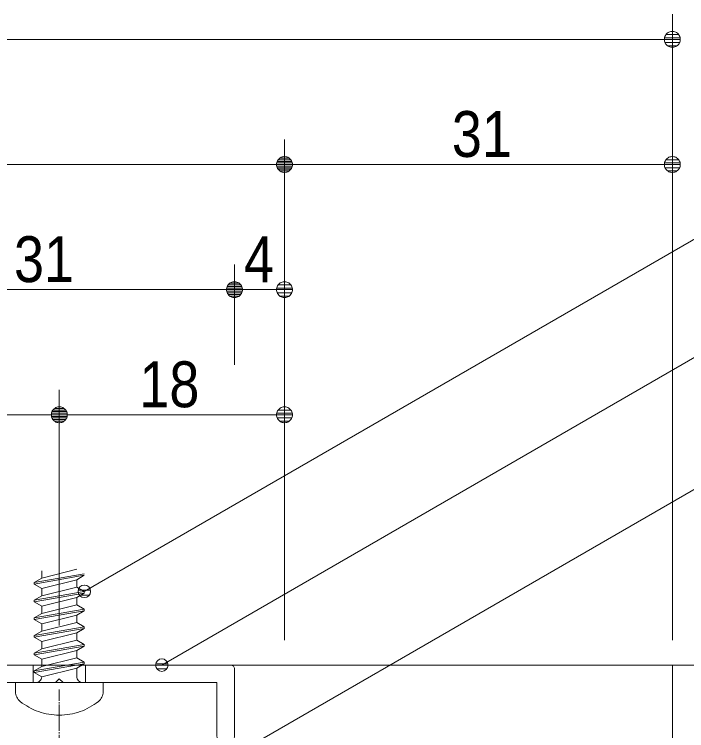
# Model space of a CAD drawing. Units: millimetres, scale not verified, with parts at other scales. Extents: x -6062 to 6062, y -3045 to 3045.
# Drawn here: x 865 to 1402, y 1088 to 1660 of the extents above; entities that cross this region are included whole.
import ezdxf
from ezdxf.enums import TextEntityAlignment as Align

# ---------------------------------------------------------------- set-up
doc = ezdxf.new("R2010")
doc.units = ezdxf.units.MM
doc.header["$LTSCALE"] = 20
doc.linetypes.add('CHAIN2', pattern=[12, 9, -1, 1, -1])
for name, color, linetype, lineweight in [('0-0_2寸法-1', 7, 'Continuous', 9), ('0-1_0', 7, 'Continuous', 9), ('0-3_2寸法-3', 7, 'Continuous', 9), ('0-4_3一般', 7, 'Continuous', 9)]:
    doc.layers.add(name, color=color, linetype=linetype, lineweight=lineweight)
doc.styles.add('ＭＳ Ｐゴシック', font='')
doc.styles.get('ＭＳ Ｐゴシック').set_extended_font_data('MS PGothic')

# ---------------------------------------------------------------- blocks, each defined once
blk = doc.blocks.new('_Dot')
at = {"layer": '0-1_0'}
for p, q in [((-10, 0), (-20, 0)), ((9.78, 2), (-9.78, 2)), ((7.99, 6), (-7.99, 6)), ((9.16, -3.98), (-9.16, -3.98)), ((6, -7.98), (-6, -7.98))]:
    blk.add_line(p, q, dxfattribs=at)
for points in [[(10, 0), (9.92, 1.25), (9.69, 2.49), (9.3, 3.68), (8.76, 4.82), (8.09, 5.88), (7.29, 6.85), (6.37, 7.71), (5.36, 8.44), (4.26, 9.05), (3.09, 9.51), (1.87, 9.82), (0.63, 9.98), (-0.63, 9.98), (-1.87, 9.82), (-3.09, 9.51), (-4.26, 9.05), (-5.36, 8.44), (-6.37, 7.71), (-7.29, 6.85), (-8.09, 5.88), (-8.76, 4.82), (-9.3, 3.68), (-9.69, 2.49), (-9.92, 1.25), (-10, 0), (0, 0)], [(-10, 0), (-9.92, -1.25), (-9.69, -2.49), (-9.3, -3.68), (-8.76, -4.82), (-8.09, -5.88), (-7.29, -6.85), (-6.37, -7.71), (-5.36, -8.44), (-4.26, -9.05), (-3.09, -9.51), (-1.87, -9.82), (-0.63, -9.98), (0.63, -9.98), (1.87, -9.82), (3.09, -9.51), (4.26, -9.05), (5.36, -8.44), (6.37, -7.71), (7.29, -6.85), (8.09, -5.88), (8.76, -4.82), (9.3, -3.68), (9.69, -2.49), (9.92, -1.25), (10, 0), (0, 0)]]:
    blk.add_lwpolyline(points, close=True, dxfattribs=at)
blk = doc.blocks.new('グループ-50')
at = {"layer": '0-4_3一般', "linetype": 'CHAIN2'}
blk.add_line((53763.7, 22412.8), (53763.7, 10363.4), dxfattribs=at)
at = {"layer": '0-4_3一般'}
for p, q in [((56983.7, 21204.9), (57063.7, 21204.9)), ((56923.7, 19224.9), (56923.7, 21144.9)), ((57163.7, 10664.9), (57163.7, 21104.9)), ((53823.7, 20804.9), (53763.7, 20744.9)), ((53823.7, 20804.9), (55983.7, 20804.9)), ((56043.7, 19765.8), (56043.7, 20744.9)), ((52643.7, 20564.9), (55803.7, 20564.9)), ((55803.7, 19762.2), (55803.7, 20564.9)), ((52043.7, 19264.9), (52043.7, 20204.9)), ((52283.7, 19844.9), (52283.7, 20204.9)), ((52283.7, 19844.9), (52543.7, 19644.9)), ((52543.7, 18764.9), (52543.7, 19644.9)), ((52043.7, 19264.9), (52103.7, 19204.9)), ((52043.7, 19144.9), (52103.7, 19204.9)), ((52043.7, 15004.9), (52043.7, 19144.9)), ((56923.7, 19224.9), (56592.8, 19224.9)), ((56923.7, 18984.9), (56592.8, 18984.9)), ((56923.7, 15004.9), (56923.7, 18984.9)), ((52283.7, 18564.9), (52543.7, 18764.9)), ((52283.7, 15004.9), (52283.7, 18564.9)), ((52043.7, 15004.9), (50423.7, 15004.9)), ((56923.7, 15004.9), (52283.7, 15004.9)), ((50363.7, 14944.9), (50363.7, 10664.9)), ((50603.7, 14764.9), (50603.7, 11264.9)), ((50603.7, 14764.9), (53663.7, 14764.9)), ((56923.7, 11264.9), (56923.7, 14764.9)), ((53863.7, 13204.9), (54753.7, 13204.9)), ((52673.7, 13104.9), (52673.7, 11264.9)), ((54853.7, 13104.9), (54853.7, 11264.9)), ((53013.7, 12964.9), (54513.7, 12964.9)), ((52913.7, 10704.9), (52913.7, 12864.9)), ((54613.7, 12864.9), (54613.7, 10704.9)), ((50663.7, 11204.9), (50866.1, 11204.9)), ((52613.7, 11204.9), (52321.2, 11204.9)), ((54913.7, 11204.9), (55206.1, 11204.9)), ((56863.7, 11204.9), (56661.2, 11204.9)), ((52923.7, 10704.9), (52913.7, 10704.9)), ((52963.7, 10644.9), (52963.7, 10664.9)), ((54563.7, 10644.9), (54563.7, 10664.9)), ((54603.7, 10704.9), (54613.7, 10704.9)), ((50423.7, 10604.9), (52923.7, 10604.9)), ((52963.7, 10604.9), (52963.9, 10604.9)), ((57103.7, 10604.9), (54603.7, 10604.9))]:
    blk.add_line(p, q, dxfattribs=at)
for points in [[(52643.7, 20804.9), (53703.7, 20804.9), (53763.7, 20744.9)], [(52773.7, 13204.9), (53663.7, 13204.9), (53663.7, 14764.9)], [(53863.7, 13204.9), (53863.7, 14764.9), (56923.7, 14764.9)]]:
    blk.add_lwpolyline(points, dxfattribs=at)
for centre, radius, start, end in [((56983.7, 21144.9), 60, 135, 180), ((56983.7, 21144.9), 60, 90, 135), ((57063.7, 21104.9), 100, 45, 90), ((57063.7, 21104.9), 100, 0, 45), ((52643.7, 20204.9), 600, 90, 135), ((55983.7, 20744.9), 60, 45, 90), ((55983.7, 20744.9), 60, 0, 45), ((52643.7, 20204.9), 600, 135, 180), ((52643.7, 20204.9), 360, 90, 135), ((52643.7, 20204.9), 360, 135, 180), ((55933.7, 19104.9), 670, 114.12808, 127.06811), ((55933.7, 19104.9), 670, 101.18806, 114.12808), ((55933.7, 19104.9), 670, 45.43403, 80.55045), ((55594.3, 19485.6), 160, 131.71611, 185.85806), ((55933.7, 19104.9), 670, 131.66001, 131.71611), ((55933.7, 19104.9), 670, 131.66001, 131.71611), ((55933.7, 19104.9), 670, 131.60391, 131.66001), ((55933.7, 19104.9), 670, 131.60391, 131.66001), ((55933.7, 19104.9), 670, 129.33601, 131.60391), ((55933.7, 19104.9), 670, 127.06811, 129.33601), ((55933.7, 19104.9), 670, 10.3176, 45.43403), ((55594.3, 19485.6), 160, 185.85806, 240), ((55594.3, 19485.6), 160, 240, 275.85806), ((55594.3, 19485.6), 160, 275.85806, 311.71611), ((55933.7, 19104.9), 350, 65.85806, 131.71611), ((55933.7, 19104.9), 350, 0, 65.85806), ((55933.7, 19104.9), 350, 294.14194, 0), ((55933.7, 19104.9), 670, 288.98314, 349.6824), ((55594.3, 18724.2), 160, 120, 174.14194), ((55594.3, 18724.2), 160, 84.14194, 120), ((55594.3, 18724.2), 160, 48.28389, 84.14194), ((55933.7, 19104.9), 350, 228.28389, 294.14194), ((55594.3, 18724.2), 160, 174.14194, 228.28389), ((55933.7, 19104.9), 670, 228.28389, 288.98314), ((50423.7, 14944.9), 60, 90, 135), ((50423.7, 14944.9), 60, 135, 180), ((52773.7, 13104.9), 100, 135, 180), ((52773.7, 13104.9), 100, 90, 135), ((54753.7, 13104.9), 100, 45, 90), ((54753.7, 13104.9), 100, 0, 45), ((53013.7, 12864.9), 100, 90, 135), ((54513.7, 12864.9), 100, 45, 90), ((53013.7, 12864.9), 100, 135, 180), ((54513.7, 12864.9), 100, 0, 45), ((51213, 11544.3), 160, 84.14194, 138.28389), ((51213, 11544.3), 160, 30, 84.14194), ((51974.4, 11544.3), 160, 95.85806, 150), ((51974.4, 11544.3), 160, 41.71611, 95.85806), ((55553, 11544.3), 160, 84.14194, 138.28389), ((55553, 11544.3), 160, 30, 84.14194), ((56314.4, 11544.3), 160, 95.85806, 150), ((56314.4, 11544.3), 160, 41.71611, 95.85806), ((51593.7, 11204.9), 670, 138.28389, 156.78466), ((51213, 11544.3), 160, 354.14194, 30), ((51974.4, 11544.3), 160, 150, 185.85806), ((51593.7, 11204.9), 670, 23.21534, 41.71611), ((55933.7, 11204.9), 670, 138.28389, 156.78466), ((55553, 11544.3), 160, 354.14194, 30), ((56314.4, 11544.3), 160, 150, 185.85806), ((55933.7, 11204.9), 670, 23.21534, 41.71611), ((51593.7, 11204.9), 670, 156.78466, 175.28544), ((51213, 11544.3), 160, 318.28389, 354.14194), ((51974.4, 11544.3), 160, 185.85806, 221.71611), ((51593.7, 11204.9), 670, 4.71456, 23.21534), ((55933.7, 11204.9), 670, 156.78466, 175.28544), ((55553, 11544.3), 160, 318.28389, 354.14194), ((56314.4, 11544.3), 160, 185.85806, 221.71611), ((55933.7, 11204.9), 670, 4.71456, 23.21534), ((51593.7, 11204.9), 350, 138.28389, 204.14194), ((51593.7, 11204.9), 350, 335.85806, 41.71611), ((55933.7, 11204.9), 350, 138.28389, 159.14194), ((55933.7, 11204.9), 350, 346.28708, 41.71611), ((50663.7, 11264.9), 60, 180, 225), ((50663.7, 11264.9), 60, 225, 270), ((50866.1, 11264.9), 60, 270, 312.64272), ((50866.1, 11264.9), 60, 312.64272, 355.28544), ((52321.2, 11264.9), 60, 184.71456, 227.35728), ((52321.2, 11264.9), 60, 227.35728, 270), ((52613.7, 11264.9), 60, 270, 315), ((52613.7, 11264.9), 60, 315, 0), ((54913.7, 11264.9), 60, 180, 225), ((54913.7, 11264.9), 60, 225, 270), ((55206.1, 11264.9), 60, 270, 312.64272), ((55206.1, 11264.9), 60, 312.64272, 355.28544), ((55933.7, 11204.9), 350, 159.14194, 180), ((56661.2, 11264.9), 60, 184.71456, 227.35728), ((56661.2, 11264.9), 60, 227.35728, 270), ((56863.7, 11264.9), 60, 270, 315), ((56863.7, 11264.9), 60, 315, 0), ((55933.7, 11204.9), 350, 180, 235.42903), ((55933.7, 11204.9), 350, 290.85806, 346.28708), ((51593.7, 11204.9), 350, 204.14194, 270), ((51593.7, 11204.9), 350, 270, 335.85806), ((55933.7, 11204.9), 350, 235.42903, 290.85806), ((50423.7, 10664.9), 60, 180, 225), ((52923.7, 10664.9), 40, 45, 90), ((52923.7, 10664.9), 40, 0, 45), ((54603.7, 10664.9), 40, 135, 180), ((54603.7, 10664.9), 40, 90, 135), ((57103.7, 10664.9), 60, 315, 0), ((50423.7, 10664.9), 60, 225, 270), ((52923.7, 10644.9), 40, 270, 315), ((52923.7, 10644.9), 40, 315, 0), ((54603.7, 10644.9), 40, 180, 225), ((54603.7, 10644.9), 40, 225, 270), ((57103.7, 10664.9), 60, 270, 315)]:
    blk.add_arc(centre, radius, start, end, dxfattribs=at)
blk = doc.blocks.new('グループ-59')
at = {"layer": '0-4_3一般'}
for p, q in [((54043.7, 24335.5), (53483.7, 24194.2)), ((53483.7, 24311.6), (53483.7, 24194.2)), ((53363.7, 24098.2), (54163.7, 24239.6)), ((54043.7, 24170.3), (54163.7, 24239.6)), ((54043.7, 24170.3), (54043.7, 24052.9)), ((53363.7, 24098.2), (53363.7, 24124.9)), ((54163.7, 23983.6), (53363.7, 23842.2)), ((53483.7, 24029), (53483.7, 23911.5)), ((54043.7, 23887.6), (54163.7, 23956.9)), ((53363.7, 23842.2), (53483.7, 23911.5)), ((53363.7, 23815.6), (53363.7, 23842.2)), ((53363.7, 23815.6), (53483.7, 23746.3)), ((53483.7, 23746.3), (54043.7, 23887.6)), ((54043.7, 23887.6), (54043.7, 23770.2)), ((54043.7, 23770.2), (53483.7, 23628.9)), ((53483.7, 23746.3), (53483.7, 23628.9)), ((54163.7, 23700.9), (54043.7, 23770.2)), ((54163.7, 23674.2), (54163.7, 23700.9)), ((53363.7, 23532.9), (54163.7, 23674.2)), ((54043.7, 23605), (54163.7, 23674.2)), ((54043.7, 23605), (54043.7, 23487.5)), ((53363.7, 23532.9), (53363.7, 23559.6)), ((54163.7, 23418.2), (53363.7, 23276.9)), ((53483.7, 23463.6), (53483.7, 23346.2)), ((54043.7, 23322.3), (54163.7, 23391.6)), ((53363.7, 23276.9), (53483.7, 23346.2)), ((53363.7, 23250.2), (53363.7, 23276.9)), ((53363.7, 23250.2), (53483.7, 23181)), ((53483.7, 23181), (54043.7, 23322.3)), ((54043.7, 23322.3), (54043.7, 23204.9)), ((54043.7, 23204.9), (53483.7, 23063.5)), ((53483.7, 23181), (53483.7, 23063.5)), ((54163.7, 23135.6), (54043.7, 23204.9)), ((54163.7, 23108.9), (54163.7, 23135.6)), ((53363.7, 22967.6), (54163.7, 23108.9)), ((54043.7, 23039.6), (54163.7, 23108.9)), ((54043.7, 23039.6), (54043.7, 22922.2)), ((53363.7, 22967.6), (53363.7, 22994.2)), ((53483.7, 22898.3), (53483.7, 22780.9)), ((54163.7, 22852.9), (53363.7, 22711.6)), ((54043.7, 22757), (54163.7, 22826.2)), ((53363.7, 22711.6), (53483.7, 22780.9)), ((53363.7, 22684.9), (53363.7, 22711.6)), ((53363.7, 22684.9), (53483.3, 22615.9)), ((53483.7, 22615.6), (54043.7, 22757)), ((54043.7, 22757), (54043.7, 22624.9)), ((53483.3, 22615.9), (53483.7, 22615.6)), ((53383.7, 22524.9), (54143.7, 22524.9)), ((54143.7, 22524.9), (54463.7, 22524.9)), ((54463.7, 22524.9), (54463.7, 22380.4)), ((53763.7, 22004.9), (53763.7, 21908.3))]:
    blk.add_line(p, q, dxfattribs=at)
for points in [[(54163.7, 24266.2), (53363.7, 24124.9), (53483.7, 24194.2)], [(53363.7, 24098.2), (53483.7, 24029), (54043.7, 24170.3)], [(54163.7, 23983.6), (54043.7, 24052.9), (53483.7, 23911.5)], [(53363.7, 23815.6), (54163.7, 23956.9), (54163.7, 23983.6)], [(54163.7, 23700.9), (53363.7, 23559.6), (53483.7, 23628.9)], [(53363.7, 23532.9), (53483.7, 23463.6), (54043.7, 23605)], [(54163.7, 23418.2), (54043.7, 23487.5), (53483.7, 23346.2)], [(53363.7, 23250.2), (54163.7, 23391.6), (54163.7, 23418.2)], [(54163.7, 23135.6), (53363.7, 22994.2), (53483.7, 23063.5)], [(53363.7, 22967.6), (53483.7, 22898.3), (54043.7, 23039.6)], [(54163.7, 22852.9), (54043.7, 22922.2), (53483.7, 22780.9)], [(53363.7, 22684.9), (54163.7, 22826.2), (54163.7, 22852.9)], [(53063.7, 22380.4), (53063.7, 22524.9), (53383.7, 22524.9)]]:
    blk.add_lwpolyline(points, dxfattribs=at)
for centre, radius, start, end in [((53383.7, 22624.9), 100, 312.40515, 354.8103), ((54143.7, 22624.9), 100, 180, 225), ((54143.7, 22624.9), 100, 225, 270), ((53383.7, 22624.9), 100, 270, 312.40515), ((53263.7, 22380.4), 200, 180, 205.65891), ((54263.7, 22380.4), 200, 334.34109, 0), ((53263.7, 22380.4), 200, 205.65891, 231.31781), ((53763.7, 23004.9), 1000, 231.31781, 250.65891), ((53763.7, 23004.9), 1000, 289.34109, 308.68219), ((54263.7, 22380.4), 200, 308.68219, 334.34109), ((53763.7, 23004.9), 1000, 250.65891, 270), ((53763.7, 23004.9), 1000, 270, 289.34109)]:
    blk.add_arc(centre, radius, start, end, dxfattribs=at)
blk = doc.blocks.new('グループ-73')
at = {"layer": '0-4_3一般'}
for p, q in [((50423.7, 22804.9), (53343.7, 22804.9)), ((54183.7, 22804.9), (56503.7, 22804.9)), ((50363.7, 22744.9), (50363.7, 22524.9)), ((56563.7, 21664.9), (56563.7, 22744.9)), ((53763.7, 22584.9), (53703.7, 22524.9)), ((53763.7, 22584.9), (53823.7, 22524.9)), ((50363.7, 22524.9), (50854, 22524.9)), ((51130.2, 22524.9), (51763.7, 22524.9)), ((51763.7, 19264.9), (51763.7, 22524.9)), ((53343.7, 22524.9), (53703.7, 22524.9)), ((54183.7, 22524.9), (56283.7, 22524.9)), ((56283.7, 22524.9), (56283.7, 21664.9)), ((52043.7, 15664.9), (52043.7, 21924.9)), ((56343.7, 21604.9), (56503.7, 21604.9)), ((51763.7, 16084.9), (51763.7, 18264.9)), ((50363.7, 15884.9), (50854, 15884.9)), ((50363.7, 15664.9), (50363.7, 15884.9)), ((51130.2, 15884.9), (51563.7, 15884.9)), ((50423.7, 15604.9), (51983.7, 15604.9))]:
    blk.add_line(p, q, dxfattribs=at)
for points in [[(52643.7, 22524.9), (53343.7, 22524.9), (53343.7, 22804.9), (54183.7, 22804.9)], [(53823.7, 22524.9), (54183.7, 22524.9), (54183.7, 22804.9)], [(51763.7, 18264.9), (51763.7, 19144.9), (51823.7, 19204.9), (51763.7, 19264.9)]]:
    blk.add_lwpolyline(points, dxfattribs=at)
for centre, radius, start, end in [((50423.7, 22744.9), 60, 135, 180), ((50423.7, 22744.9), 60, 90, 135), ((56503.7, 22744.9), 60, 45, 90), ((56503.7, 22744.9), 60, 0, 45), ((51003.7, 22464.9), 140, 85.81397, 146.25101), ((51003.7, 22464.9), 140, 25.37693, 85.81397), ((50854, 22564.9), 40, 270, 298.12551), ((50854, 22564.9), 40, 298.12551, 326.25101), ((52643.7, 21924.9), 600, 90, 135), ((52643.7, 21924.9), 600, 135, 180), ((56343.7, 21664.9), 60, 180, 225), ((56503.7, 21664.9), 60, 315, 0), ((56343.7, 21664.9), 60, 225, 270), ((56503.7, 21664.9), 60, 270, 315), ((51563.7, 16084.9), 200, 315, 0), ((51563.7, 16084.9), 200, 270, 315), ((50854, 15844.9), 40, 61.87449, 90), ((50854, 15844.9), 40, 33.74899, 61.87449), ((51003.7, 15944.9), 140, 213.74899, 274.18603), ((51003.7, 15944.9), 140, 274.18603, 334.62307), ((50423.7, 15664.9), 60, 180, 225), ((50423.7, 15664.9), 60, 225, 270), ((51983.7, 15664.9), 60, 270, 315), ((51983.7, 15664.9), 60, 315, 0)]:
    blk.add_arc(centre, radius, start, end, dxfattribs=at)
blk = doc.blocks.new('グループ-76')
at = {"layer": '0-4_3一般'}
for name in ['グループ-59', 'グループ-73', 'グループ-50']:
    blk.add_blockref(name, (0, 0), dxfattribs=at)
blk = doc.blocks.new('グループ-77')
at = {"layer": '0-4_3一般'}
blk.add_line((34163.7, 22804.9), (64563.7, 22804.9), dxfattribs=at)
blk = doc.blocks.new('グループ-78')
at = {"layer": '0-4_3一般'}
blk.add_line((63563.7, 22804.9), (63563.7, -37000), dxfattribs=at)
for name in ['グループ-76', 'グループ-77']:
    blk.add_blockref(name, (0, 0), dxfattribs=at)

msp = doc.modelspace()

# ---------------------------------------------------------------- linework, layer by layer
at = {"layer": '0-0_2寸法-1'}
for p, q in [((1390.68, 1560.25), (1390.68, 1660.25)), ((-16.6, 1640.25), (1377.97, 1640.25)), ((1080.68, 1460.25), (1080.68, 1560.25)), ((1080.68, 1460.25), (1080.68, 1560.25)), ((1390.68, 1160.25), (1390.68, 1560.25)), ((253.4, 1540.25), (1067.97, 1540.25)), ((1377.97, 1540.25), (1093.4, 1540.25)), ((1040.68, 1380.25), (1040.68, 1460.25)), ((1040.68, 1380.25), (1040.68, 1460.25)), ((1080.68, 1360.25), (1080.68, 1460.25)), ((1027.97, 1440.25), (743.4, 1440.25)), ((1053.4, 1440.25), (1067.97, 1440.25)), ((900.68, 1171.91), (900.68, 1360.25)), ((900.68, 1171.91), (900.68, 1360.25)), ((1080.68, 1160.25), (1080.68, 1360.25)), ((887.97, 1340.25), (473.4, 1340.25)), ((913.4, 1340.25), (1067.97, 1340.25))]:
    msp.add_line(p, q, dxfattribs=at)
at = {"layer": '0-3_2寸法-3'}
for p, q in [((920.86, 1204.17), (920.51, 1204.17)), ((920.86, 1204.17), (920.51, 1204.17)), ((925.58, 1200.17), (915.79, 1200.17)), ((924.68, 1196.17), (916.69, 1196.17)), ((982.86, 1145.24), (982.51, 1145.24)), ((982.86, 1145.24), (982.51, 1145.24)), ((987.58, 1141.24), (977.79, 1141.24)), ((986.68, 1137.24), (978.69, 1137.24))]:
    msp.add_line(p, q, dxfattribs=at)
for points in [[(920.68, 1199.18), (1424.83, 1490.25), (1711.13, 1490.25)], [(982.68, 1140.25), (1415.7, 1390.25), (1613.25, 1390.25)], [(887.75, 980.25), (1424.69, 1290.25), (1734.33, 1290.25)]]:
    msp.add_lwpolyline(points, dxfattribs=at)
for centre in [(920.68, 1199.18), (920.68, 1199.18), (982.68, 1140.25), (982.68, 1140.25)]:
    msp.add_circle(centre, 5.01, dxfattribs=at)

# ---------------------------------------------------------------- block references
at = {"layer": '0-0_2寸法-1', "xscale": 0.6356201, "yscale": 0.6356201}
for p in [(1390.68, 1640.25), (1080.68, 1540.25), (1390.68, 1540.25), (1040.68, 1440.25), (1080.68, 1440.25), (900.68, 1340.25), (1080.68, 1340.25)]:
    msp.add_blockref('_Dot', p, dxfattribs=at)
at = {"layer": '0-0_2寸法-1', "xscale": 0.6356201, "yscale": 0.6356201, "rotation": 180}
for p in [(1080.68, 1540.25), (1040.68, 1440.25), (900.68, 1340.25)]:
    msp.add_blockref('_Dot', p, dxfattribs=at)
at = {"layer": '0-4_3一般', "xscale": 0.05, "yscale": 0.05}
msp.add_blockref('グループ-78', (-1787.5, 0), dxfattribs=at)

# ---------------------------------------------------------------- texts
at = {"layer": '0-0_2寸法-1', "style": 'ＭＳ Ｐゴシック', "width": 0.9}
for s, p in [('31', (1214.46, 1535.29)), ('31', (864.46, 1435.29)), ('4', (1048.29, 1435.19)), ('18', (964.65, 1335.29))]:
    msp.add_text(s, height=36.66, dxfattribs=at).set_placement(p, align=Align.BOTTOM_LEFT)

doc.saveas('drawing.dxf')
